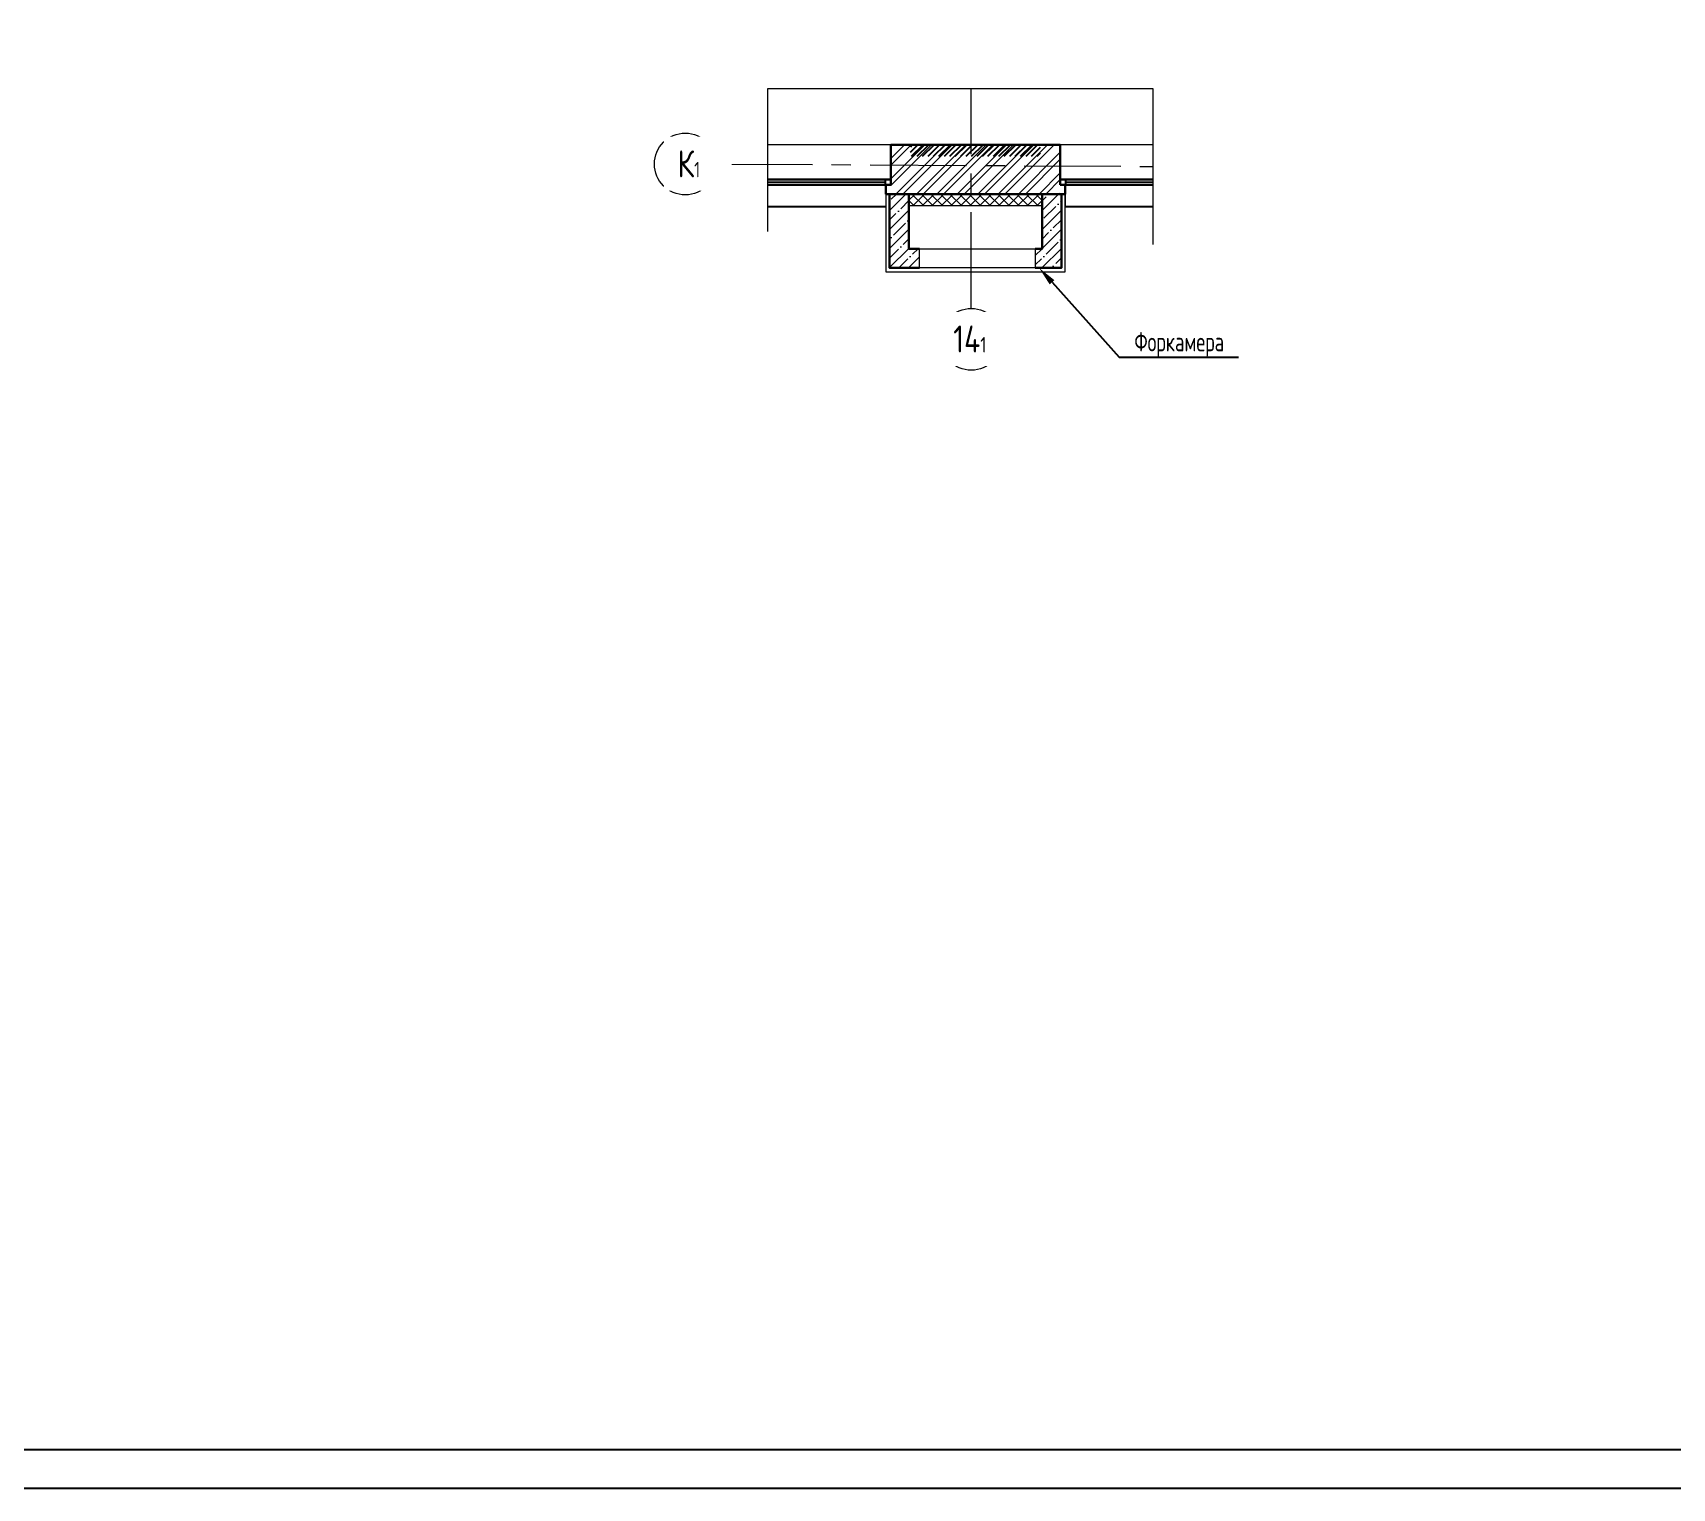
# Model space of a CAD drawing. Header units: millimetres. Extents: x -136099598 to 9192475, y 0 to 779331.
# Drawn here: x 151547 to 172818, y 242529 to 261408 of the extents above; entities that cross this region are included whole.
import ezdxf
from ezdxf import colors
from ezdxf.entities.mleader import LeaderData, LeaderLine
from ezdxf.math import Vec2, Vec3

# ---------------------------------------------------------------- set-up
doc = ezdxf.new("R2010")
doc.units = ezdxf.units.MM
doc.header["$MEASUREMENT"] = 0
doc.linetypes.add('CENTER', pattern=[2, 1.25, -0.25, 0.25, -0.25])
doc.layers.get('0').update_dxf_attribs({"color": 250, "lineweight": 9})
doc.layers.add('_RAMKA', color=7, linetype='Continuous')
doc.layers.add('АР_новое окно', color=160, linetype='Continuous')
for name, color, linetype, lineweight in [('АР_МосжилНии_Стены', 202, 'Continuous', 30), ('АР_Навесной фасад', 5, 'Continuous', 5), ('АР_Оси', 193, 'Continuous', 9), ('АР_Сущ Несущая стена', 202, 'Continuous', 30), ('АР_Утеплитель', 250, 'Continuous', 9), ('АР_Штриховка кирпич', 250, 'Continuous', 9), ('АР_Штриховка монолит', 250, 'Continuous', 9)]:
    doc.layers.add(name, color=color, linetype=linetype, lineweight=lineweight)
doc.layers.add('ТХ_Задание КР', color=7, linetype='Continuous', true_color=0x9a5430)
doc.styles.add('ISOCPEUR', font='isocpeur.ttf', dxfattribs={"width": 0.7})
doc.styles.add('ГОСТ 2.304', font='isocpeur.ttf', dxfattribs={"width": 0.7})

msp = doc.modelspace()

# ---------------------------------------------------------------- hatches: boundary and pattern name
at = {"layer": 'АР_Утеплитель', "ltscale": 100}
h = msp.add_hatch(dxfattribs=at)
h.set_pattern_fill('ANSI37', color=256, scale=700)
h.set_pattern_definition([(45, (-813426.25, 307988.12), (-61.871843, 61.871843), []), (135, (-813426.25, 307988.12), (-61.871843, -61.871843), [])])
h.paths.add_polyline_path([(163423.7, 259166), (163423.7, 259316), (162913.7, 259316), (162913.7, 259166)])
h.paths.add_polyline_path([(164643.6, 259316), (164643.7, 259166)])
h.paths.add_polyline_path([(164643.7, 259166), (164643.7, 259316), (163423.7, 259316), (163423.7, 259166)])
at = {"layer": 'АР_Штриховка кирпич', "ltscale": 100}
h = msp.add_hatch(dxfattribs=at)
h.set_pattern_fill('ANSI32', color=256, scale=500)
h.set_pattern_definition([(45, (-829605.92, 308532.15), (-132.58252, 132.58252), []), (45, (-829517.54, 308532.15), (-132.58252, 132.58252), [])])
h.paths.add_polyline_path([(164878.7, 259956), (162678.7, 259956), (162678.7, 259316), (164878.7, 259316)])
at = {"layer": 'АР_Штриховка монолит', "ltscale": 100}
h = msp.add_hatch(dxfattribs=at)
h.set_pattern_fill('ANSI35', color=256, scale=700)
h.set_pattern_definition([(45, (334007.64, 144105.3), (-123.74369, 123.74369), []), (45, (334131.38, 144105.3), (-123.74369, 123.74369), [218.75, -43.75, 0, -43.75])])
h.paths.add_polyline_path([(163052.6, 258357.6), (163052.6, 258607.6), (164554.1, 258607.6), (164554.1, 258357.6)], flags=17)
h.paths.add_polyline_path([(164643.7, 258607.6), (162913.7, 258607.6), (162913.7, 259316), (162663.7, 259316), (162663.7, 258357.6), (164893.7, 258357.6), (164893.7, 259316), (164643.7, 259316)])
at = {"layer": 'ТХ_Задание КР', "ltscale": 100, "transparency": 33554636}
h = msp.add_hatch(dxfattribs=at)
h.set_pattern_fill('ANSI31', color=20, scale=400)
h.set_pattern_definition([(45, (340007.64, 132453.953), (-35.355339, 35.355339), [])])
h.paths.add_polyline_path([(162933.7, 259805.9), (162933.7, 259955.9), (164623.7, 259955.9), (164623.7, 259805.9)])

# ---------------------------------------------------------------- linework, layer by layer
at = {"color": 18, "ltscale": 150, "true_color": 0x000000}
msp.add_lwpolyline([(161083.8, 258828.5), (161083.8, 260685.4), (166078.7, 260685.4), (166078.7, 258663.7)], dxfattribs=at)
msp.add_lwpolyline([(163052.6, 258607.6), (164554.1, 258607.6), (164554.1, 258357.6), (163052.6, 258357.6)], close=True, dxfattribs=at)
at = {"layer": '_RAMKA', "ltscale": 100}
for points in [[(229335.5, 242529), (229335.5, 326529), (110535.5, 326529), (110535.5, 242529)], [(228835.5, 243029), (228835.5, 326029), (112535.5, 326029), (112535.5, 243029)]]:
    msp.add_lwpolyline(points, close=True, dxfattribs=at)
at = {"layer": 'АР_МосжилНии_Стены', "ltscale": 100}
for points in [[(162663.7, 259316), (162663.7, 258357.6), (163052.6, 258357.6)], [(162913.7, 259316), (162913.7, 258607.6), (163052.6, 258607.6)], [(164554.1, 258357.6), (164893.7, 258357.6), (164893.7, 259316)], [(164554.1, 258607.6), (164643.7, 258607.6), (164643.7, 259316)]]:
    msp.add_lwpolyline(points, dxfattribs=at)
at = {"layer": 'АР_Навесной фасад', "ltscale": 100}
msp.add_line((162913.7, 259166), (164643.7, 259166), dxfattribs=at)
for points in [[(162613.7, 259316), (162613.7, 259156)], [(164943.7, 259316), (164943.7, 259156)]]:
    msp.add_lwpolyline(points, dxfattribs=at)
at = {"layer": 'АР_новое окно'}
for p, q in [((162678.7, 259504.9), (161083.8, 259504.9)), ((161083.8, 259504.9), (162678.7, 259504.9)), ((161083.8, 259469.9), (162608.7, 259469.9)), ((161083.8, 259434.9), (162678.7, 259434.9)), ((162608.7, 259434.9), (162608.7, 259504.9)), ((164878.7, 259504.9), (166078.7, 259504.9)), ((166078.7, 259504.9), (164878.7, 259504.9)), ((164878.7, 259434.9), (166078.7, 259434.9)), ((164948.7, 259434.9), (164948.7, 259504.9)), ((164948.7, 259469.9), (166078.7, 259469.9))]:
    msp.add_line(p, q, dxfattribs=at)
at = {"layer": 'АР_новое окно', "lineweight": 20}
for p, q in [((162678.7, 259434.9), (162678.7, 259504.9)), ((164878.7, 259434.9), (164878.7, 259504.9))]:
    msp.add_line(p, q, dxfattribs=at)
at = {"layer": 'АР_новое окно', "ltscale": 100}
for points in [[(161083.8, 259156), (162613.7, 259156)], [(164943.7, 259156), (166078.7, 259156)]]:
    msp.add_lwpolyline(points, dxfattribs=at)
at = {"layer": 'АР_Оси', "linetype": 'CENTER', "ltscale": 1000}
for p, q in [((163723.7, 257831.9), (163723.7, 260685.4)), ((160412.1, 259706), (166078.7, 259674.6))]:
    msp.add_line(p, q, dxfattribs=at)
at = {"layer": 'АР_Оси', "ltscale": 0.5}
for centre in [(160012.1, 259706), (163723.7, 257431.9)]:
    msp.add_circle(centre, 400, dxfattribs=at)
at = {"layer": 'АР_Сущ Несущая стена', "color": 4, "lineweight": 15, "ltscale": 100}
for p, q in [((162678.7, 259956), (161083.8, 259956)), ((166078.7, 259956), (164878.7, 259956)), ((162613.7, 259434.9), (161083.8, 259434.9)), ((166078.7, 259434.9), (164878.7, 259434.9))]:
    msp.add_line(p, q, dxfattribs=at)
at = {"layer": 'АР_Сущ Несущая стена', "ltscale": 100}
for p, q in [((162678.7, 259956), (164878.7, 259956)), ((162678.7, 259434.9), (162678.7, 259956)), ((164878.7, 259434.9), (164878.7, 259956)), ((162678.7, 259434.9), (162613.7, 259434.9)), ((162613.7, 259434.9), (162613.7, 259316)), ((162613.7, 259316), (164943.7, 259316)), ((164943.7, 259434.9), (164878.7, 259434.9)), ((164943.7, 259434.9), (164943.7, 259316))]:
    msp.add_line(p, q, dxfattribs=at)
at = {"layer": 'АР_Утеплитель', "ltscale": 0.25}
msp.add_lwpolyline([(162613.7, 259316), (162613.7, 258307.6), (164943.7, 258307.6), (164943.7, 259316)], dxfattribs=at)
at = {"layer": 'ТХ_Задание КР', "color": 20, "ltscale": 100, "const_width": 2}
msp.add_lwpolyline([(162933.7, 259805.9), (162933.7, 259955.9), (164623.7, 259955.9), (164623.7, 259805.9)], close=True, dxfattribs=at)

# ---------------------------------------------------------------- leaders
at = {"layer": 'АР_Утеплитель', "color": 2, "ltscale": 0.25}
ml = msp.add_multileader_mtext('Standard', dxfattribs=at)
ml.set_content('\\A1;Форкамера', color=2, style='ISOCPEUR')
ml.set_leader_properties()
ml.build(insert=Vec2(0, 0))
ml.multileader.update_dxf_attribs({"text_left_attachment_type": 6, "text_right_attachment_type": 6, "dogleg_length": 100, "arrow_head_size": 250})
ctx = ml.context
ctx.base_point, ctx.char_height, ctx.arrow_head_size, ctx.landing_gap_size, ctx.plane_origin = Vec3(165814.8, 257200.6), 250, 250, 25, Vec3(142677.3, 258608.9)
ctx.left_attachment, ctx.right_attachment = 6, 6
notes = []
notes.append((ctx, [(1, (1, 1, 0), (165644.3, 257200.6), (1, 0), 170.5, [(1, [(164604.1, 258357.6)], 0, [])])]))
ctx.mtext.insert, ctx.mtext.width, ctx.mtext.flow_direction = Vec3(165839.8, 257525.6), 6210.487, 5
for ctx, leaders in notes:
    for number, flags, end, landing, length, lines in leaders:
        leader = LeaderData()
        leader.index, (leader.has_last_leader_line, leader.has_dogleg_vector, leader.attachment_direction) = number, flags
        leader.last_leader_point, leader.dogleg_vector, leader.dogleg_length = Vec3(end), Vec3(landing), length
        for number, points, colour, breaks in lines:
            line = LeaderLine()
            line.index, line.vertices, line.color, line.breaks = number, Vec3.list(points), colors.encode_raw_color(colour), breaks
            leader.lines.append(line)
        ctx.leaders.append(leader)

# ---------------------------------------------------------------- next in the draw order: texts
at = {"layer": 'АР_Оси', "char_height": 350, "width": 528.82, "attachment_point": 1, "line_spacing_factor": 1.149209, "style": 'ГОСТ 2.304', "bg_fill": 2}
for s, insert in [('{\\W0.8;К\\H0.57143x;1}', (159912.3, 259883.8)), ('{\\W0.8;14\\H0.57143x;1}', (163490, 257610.8))]:
    msp.add_mtext(s, dxfattribs=dict(at, insert=insert))

doc.saveas('drawing.dxf')
